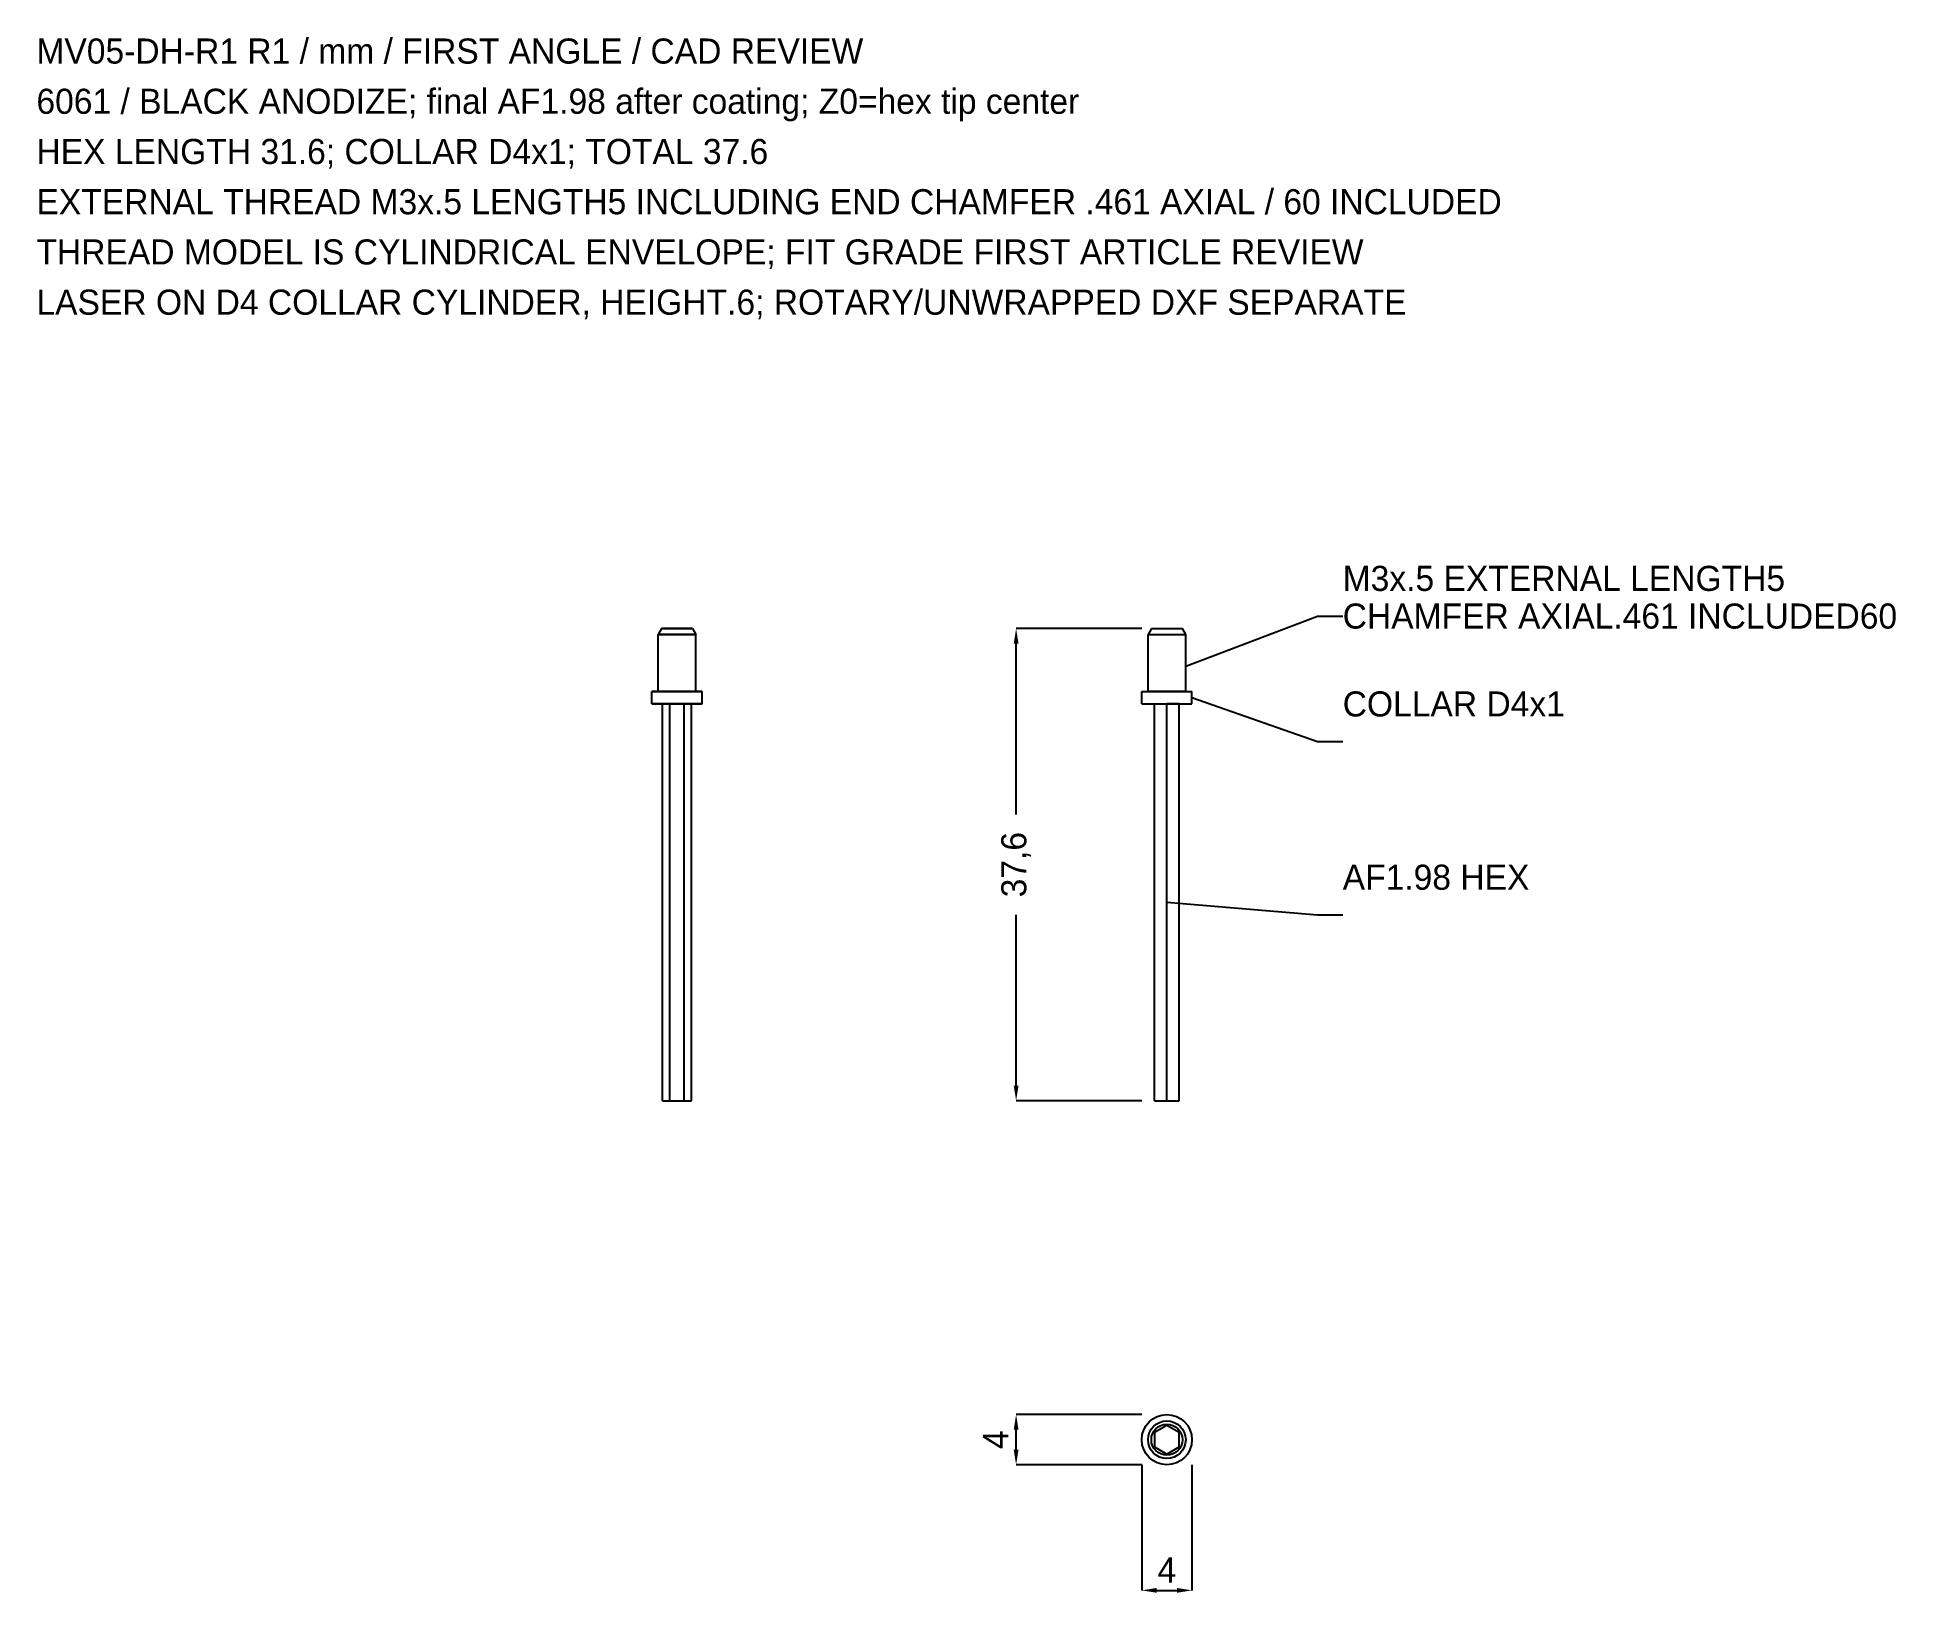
# Model space of a CAD drawing. Header units: millimetres. Extents: x -90 to 58, y -12 to 112.
import ezdxf

# ---------------------------------------------------------------- set-up
doc = ezdxf.new("R2010")
doc.units = ezdxf.units.MM
doc.linetypes.add('HIDE', pattern=[2, 1.2, -0.8])
for name, color, linetype in [('DIM', 3, 'CONTINUOUS'), ('HIDDEN', 8, 'HIDE'), ('LEADERS', 4, 'CONTINUOUS'), ('NOTES', 7, 'CONTINUOUS'), ('VISIBLE', 7, 'CONTINUOUS')]:
    doc.layers.add(name, color=color, linetype=linetype)
doc.dimstyles.get("Standard").update_dxf_attribs({"dimtxt": 2.5, "dimasz": 2.5, "dimexe": 1.25, "dimexo": 0.625, "dimtad": 1, "dimcen": 2.5, "dimazin": 3, "dimtfac": 1, "dimtmove": 0, "dimatfit": 3})

# ---------------------------------------------------------------- blocks, each defined once
blk = doc.blocks.new('_CLOSEDFILLED')
at = {"color": 0, "linetype": 'BYBLOCK'}
blk.add_solid([(-1, 0.16), (0, 0), (-1, -0.16)], dxfattribs=at)
blk = doc.blocks.new('*D1')
for p, q in [((-2, -2), (-2, -12)), ((2, -2), (2, -12)), ((-0.8, -12), (0.8, -12))]:
    blk.add_line(p, q)
at = {"layer": 'Defpoints'}
for p in [(-2, -2), (2, -2), (-2, -12)]:
    blk.add_point(p, dxfattribs=at)
at = {"layer": 'DIM', "xscale": 1.2, "yscale": 1.2, "rotation": 180}
blk.add_blockref('_CLOSEDFILLED', (-2, -12), dxfattribs=at)
at = {"layer": 'DIM', "xscale": 1.2, "yscale": 1.2}
blk.add_blockref('_CLOSEDFILLED', (2, -12), dxfattribs=at)
at = {"layer": 'DIM', "insert": (0, -10.375), "char_height": 2, "attachment_point": 5}
blk.add_mtext('4', dxfattribs=at)
blk = doc.blocks.new('*D2')
for p, q in [((-2, 2), (-12, 2)), ((-12, -0.8), (-12, 0.8)), ((-2, -2), (-12, -2))]:
    blk.add_line(p, q)
at = {"layer": 'Defpoints'}
for p in [(-2, 2), (-12, -2), (-2, -2)]:
    blk.add_point(p, dxfattribs=at)
at = {"layer": 'DIM', "xscale": 1.2, "yscale": 1.2}
for p, rotation in [((-12, 2), 90), ((-12, -2), 270)]:
    blk.add_blockref('_CLOSEDFILLED', p, dxfattribs=dict(at, rotation=rotation))
at = {"layer": 'DIM', "insert": (-13.625, 0), "char_height": 2, "attachment_point": 5, "rotation": 90}
blk.add_mtext('4', dxfattribs=at)
blk = doc.blocks.new('*D3')
for p, q in [((-2, 64.6), (-12, 64.6)), ((-12, 49.8), (-12, 63.4)), ((-12, 28.2), (-12, 41.8)), ((-2, 27), (-12, 27))]:
    blk.add_line(p, q)
at = {"layer": 'Defpoints'}
for p in [(-2, 64.6), (-12, 27), (-2, 27)]:
    blk.add_point(p, dxfattribs=at)
at = {"layer": 'DIM', "xscale": 1.2, "yscale": 1.2}
for p, rotation in [((-12, 64.6), 90), ((-12, 27), 270)]:
    blk.add_blockref('_CLOSEDFILLED', p, dxfattribs=dict(at, rotation=rotation))
at = {"layer": 'DIM', "insert": (-12, 45.8), "char_height": 2, "attachment_point": 5, "rotation": 90}
blk.add_mtext('37,6', dxfattribs=at)

msp = doc.modelspace()

# ---------------------------------------------------------------- linework, layer by layer
at = {"layer": 'HIDDEN'}
for p, q in [((-40.1432, 58.6), (-39.5716, 58.6)), ((-39.5716, 58.6), (-38.4284, 58.6)), ((-38.4284, 58.6), (-37.8568, 58.6)), ((-0.99, 58.6), (0, 58.6)), ((0.99, 58.6), (0, 58.6)), ((0, 1.1432), (-0.99, 0.5716)), ((-0.99, 0.5716), (-0.99, -0.5716)), ((0.99, 0.5716), (0, 1.1432)), ((0.99, -0.5716), (0.99, 0.5716)), ((-0.99, -0.5716), (0, -1.1432)), ((0, -1.1432), (0.99, -0.5716))]:
    msp.add_line(p, q, dxfattribs=at)
for points in [[(-37.5, 64.139), (-37.5376, 64.139), (-37.6485, 64.139), (-37.8273, 64.139), (-38.0648, 64.139), (-38.3492, 64.139), (-38.6662, 64.139), (-39, 64.139), (-39.3338, 64.139), (-39.6508, 64.139), (-39.9352, 64.139), (-40.1727, 64.139), (-40.3515, 64.139), (-40.4624, 64.139), (-40.5, 64.139)], [(-37.7662, 64.6), (-37.7971, 64.6), (-37.8883, 64.6), (-38.0353, 64.6), (-38.2307, 64.6), (-38.4647, 64.6), (-38.7254, 64.6), (-39, 64.6), (-39.2746, 64.6), (-39.5353, 64.6), (-39.7693, 64.6), (-39.9647, 64.6), (-40.1117, 64.6), (-40.2029, 64.6), (-40.2338, 64.6)], [(-37, 59.6), (-37.0501, 59.6), (-37.1981, 59.6), (-37.4363, 59.6), (-37.753, 59.6), (-38.1322, 59.6), (-38.555, 59.6), (-39, 59.6), (-39.445, 59.6), (-39.8678, 59.6), (-40.247, 59.6), (-40.5637, 59.6), (-40.8019, 59.6), (-40.9499, 59.6), (-41, 59.6)], [(-37.5, 59.6), (-37.5376, 59.6), (-37.6485, 59.6), (-37.8273, 59.6), (-38.0648, 59.6), (-38.3492, 59.6), (-38.6662, 59.6), (-39, 59.6), (-39.3338, 59.6), (-39.6508, 59.6), (-39.9352, 59.6), (-40.1727, 59.6), (-40.3515, 59.6), (-40.4624, 59.6), (-40.5, 59.6)], [(-40.5, 59.6), (-40.4906, 59.6), (-40.4624, 59.6), (-40.4158, 59.6), (-40.3515, 59.6), (-40.2701, 59.6), (-40.1727, 59.6), (-40.0607, 59.6), (-39.9352, 59.6), (-39.798, 59.6), (-39.6508, 59.6), (-39.4954, 59.6), (-39.3338, 59.6), (-39.1679, 59.6), (-39, 59.6)], [(-39, 59.6), (-38.8321, 59.6), (-38.6662, 59.6), (-38.5046, 59.6), (-38.3492, 59.6), (-38.202, 59.6), (-38.0648, 59.6), (-37.9393, 59.6), (-37.8273, 59.6), (-37.7299, 59.6), (-37.6485, 59.6), (-37.5842, 59.6), (-37.5376, 59.6), (-37.5094, 59.6), (-37.5, 59.6)], [(1.5, 59.6), (1.4624, 59.6), (1.3515, 59.6), (1.1727, 59.6), (0.9352, 59.6), (0.6508, 59.6), (0.3338, 59.6), (0, 59.6), (-0.3338, 59.6), (-0.6508, 59.6), (-0.9352, 59.6), (-1.1727, 59.6), (-1.3515, 59.6), (-1.4624, 59.6), (-1.5, 59.6)], [(-37, 58.6), (-37.0501, 58.6), (-37.1981, 58.6), (-37.4363, 58.6), (-37.753, 58.6), (-38.1322, 58.6), (-38.555, 58.6), (-39, 58.6), (-39.445, 58.6), (-39.8678, 58.6), (-40.247, 58.6), (-40.5637, 58.6), (-40.8019, 58.6), (-40.9499, 58.6), (-41, 58.6)]]:
    msp.add_lwpolyline(points, dxfattribs=at)
at = {"layer": 'LEADERS'}
for points in [[(1.5, 61.6), (12, 65.6), (14, 65.6)], [(2, 59.1), (12, 55.6), (14, 55.6)], [(0, 42.8), (12, 41.8), (14, 41.8)]]:
    msp.add_lwpolyline(points, dxfattribs=at)
at = {"layer": 'VISIBLE'}
for p, q in [((-40.2338, 64.6), (-40.5, 64.139)), ((-40.5, 59.6), (-40.5, 64.139)), ((-37.7662, 64.6), (-37.5, 64.139)), ((-37.5, 59.6), (-37.5, 64.139)), ((-1.2338, 64.6), (-1.5, 64.139)), ((-1.5, 59.6), (-1.5, 64.139)), ((1.5, 64.139), (1.2338, 64.6)), ((1.5, 59.6), (1.5, 64.139)), ((-41, 58.6), (-41, 59.6)), ((-37, 58.6), (-37, 59.6)), ((-2, 58.6), (-2, 59.6)), ((2, 58.6), (2, 59.6)), ((-40.1432, 27), (-40.1432, 58.6)), ((-39.5716, 27), (-39.5716, 58.6)), ((-38.4284, 27), (-38.4284, 58.6)), ((-37.8568, 27), (-37.8568, 58.6)), ((-0.99, 27), (-0.99, 58.6)), ((0, 27), (0, 58.6)), ((0.99, 27), (0.99, 58.6)), ((-40.1432, 27), (-39.5716, 27)), ((-39.5716, 27), (-38.4284, 27)), ((-38.4284, 27), (-37.8568, 27)), ((-0.99, 27), (0, 27)), ((0, 27), (0.99, 27))]:
    msp.add_line(p, q, dxfattribs=at)
for points in [[(-40.5, 64.139), (-40.4906, 64.139), (-40.4624, 64.139), (-40.4158, 64.139), (-40.3515, 64.139), (-40.2701, 64.139), (-40.1727, 64.139), (-40.0607, 64.139), (-39.9352, 64.139), (-39.798, 64.139), (-39.6508, 64.139), (-39.4954, 64.139), (-39.3338, 64.139), (-39.1679, 64.139), (-39, 64.139)], [(-40.2338, 64.6), (-40.2261, 64.6), (-40.2029, 64.6), (-40.1646, 64.6), (-40.1117, 64.6), (-40.0447, 64.6), (-39.9647, 64.6), (-39.8725, 64.6), (-39.7693, 64.6), (-39.6564, 64.6), (-39.5353, 64.6), (-39.4075, 64.6), (-39.2746, 64.6), (-39.1381, 64.6), (-39, 64.6)], [(-39, 64.6), (-38.8619, 64.6), (-38.7254, 64.6), (-38.5925, 64.6), (-38.4647, 64.6), (-38.3436, 64.6), (-38.2307, 64.6), (-38.1275, 64.6), (-38.0353, 64.6), (-37.9553, 64.6), (-37.8883, 64.6), (-37.8354, 64.6), (-37.7971, 64.6), (-37.7739, 64.6), (-37.7662, 64.6)], [(-39, 64.139), (-38.8321, 64.139), (-38.6662, 64.139), (-38.5046, 64.139), (-38.3492, 64.139), (-38.202, 64.139), (-38.0648, 64.139), (-37.9393, 64.139), (-37.8273, 64.139), (-37.7299, 64.139), (-37.6485, 64.139), (-37.5842, 64.139), (-37.5376, 64.139), (-37.5094, 64.139), (-37.5, 64.139)], [(-1.5, 64.139), (-1.4624, 64.139), (-1.3515, 64.139), (-1.1727, 64.139), (-0.9352, 64.139), (-0.6508, 64.139), (-0.3338, 64.139), (0, 64.139), (0.3338, 64.139), (0.6508, 64.139), (0.9352, 64.139), (1.1727, 64.139), (1.3515, 64.139), (1.4624, 64.139), (1.5, 64.139)], [(-1.2338, 64.6), (-1.2029, 64.6), (-1.1117, 64.6), (-0.9647, 64.6), (-0.7693, 64.6), (-0.5353, 64.6), (-0.2746, 64.6), (0, 64.6), (0.2746, 64.6), (0.5353, 64.6), (0.7693, 64.6), (0.9647, 64.6), (1.1117, 64.6), (1.2029, 64.6), (1.2338, 64.6)], [(-41, 59.6), (-40.9874, 59.6), (-40.9499, 59.6), (-40.8878, 59.6), (-40.8019, 59.6), (-40.6934, 59.6), (-40.5637, 59.6), (-40.4142, 59.6), (-40.247, 59.6), (-40.0641, 59.6), (-39.8678, 59.6), (-39.6606, 59.6), (-39.445, 59.6), (-39.2239, 59.6), (-39, 59.6)], [(-39, 59.6), (-38.7761, 59.6), (-38.555, 59.6), (-38.3394, 59.6), (-38.1322, 59.6), (-37.9359, 59.6), (-37.753, 59.6), (-37.5858, 59.6), (-37.4363, 59.6), (-37.3066, 59.6), (-37.1981, 59.6), (-37.1122, 59.6), (-37.0501, 59.6), (-37.0126, 59.6), (-37, 59.6)], [(-2, 59.6), (-1.9499, 59.6), (-1.8019, 59.6), (-1.5637, 59.6), (-1.247, 59.6), (-0.8678, 59.6), (-0.445, 59.6), (0, 59.6), (0.445, 59.6), (0.8678, 59.6), (1.247, 59.6), (1.5637, 59.6), (1.8019, 59.6), (1.9499, 59.6), (2, 59.6)], [(-41, 58.6), (-40.9874, 58.6), (-40.9499, 58.6), (-40.8878, 58.6), (-40.8019, 58.6), (-40.6934, 58.6), (-40.5637, 58.6), (-40.4142, 58.6), (-40.247, 58.6), (-40.0641, 58.6), (-39.8678, 58.6), (-39.6606, 58.6), (-39.445, 58.6), (-39.2239, 58.6), (-39, 58.6)], [(-39, 58.6), (-38.7761, 58.6), (-38.555, 58.6), (-38.3394, 58.6), (-38.1322, 58.6), (-37.9359, 58.6), (-37.753, 58.6), (-37.5858, 58.6), (-37.4363, 58.6), (-37.3066, 58.6), (-37.1981, 58.6), (-37.1122, 58.6), (-37.0501, 58.6), (-37.0126, 58.6), (-37, 58.6)], [(-2, 58.6), (-1.9499, 58.6), (-1.8019, 58.6), (-1.5637, 58.6), (-1.247, 58.6), (-0.8678, 58.6), (-0.445, 58.6), (0, 58.6), (0.445, 58.6), (0.8678, 58.6), (1.247, 58.6), (1.5637, 58.6), (1.8019, 58.6), (1.9499, 58.6), (2, 58.6)]]:
    msp.add_lwpolyline(points, dxfattribs=at)
for radius in [2, 1.5, 1.2338]:
    msp.add_circle((0, 0), radius, dxfattribs=at)

# ---------------------------------------------------------------- texts
at = {"layer": 'NOTES'}
for s, p in [('MV05-DH-R1 R1 / mm / FIRST ANGLE / CAD REVIEW', (-90, 109.6)), ('6061 / BLACK ANODIZE; final AF1.98 after coating; Z0=hex tip center', (-90, 105.6)), ('HEX LENGTH 31.6; COLLAR D4x1; TOTAL 37.6', (-90, 101.6)), ('EXTERNAL THREAD M3x.5 LENGTH5 INCLUDING END CHAMFER .461 AXIAL / 60 INCLUDED', (-90, 97.6)), ('THREAD MODEL IS CYLINDRICAL ENVELOPE; FIT GRADE FIRST ARTICLE REVIEW', (-90, 93.6)), ('LASER ON D4 COLLAR CYLINDER, HEIGHT.6; ROTARY/UNWRAPPED DXF SEPARATE', (-90, 89.6)), ('M3x.5 EXTERNAL LENGTH5', (14, 67.6)), ('CHAMFER AXIAL.461 INCLUDED60', (14, 64.6)), ('COLLAR D4x1', (14, 57.6)), ('AF1.98 HEX', (14, 43.8))]:
    msp.add_text(s, height=2, dxfattribs=at).set_placement(p)

# ---------------------------------------------------------------- dimensions: what is measured, and where the dimension line sits
at = {"layer": 'DIM'}
for base, p1, p2, picture, middle in [((-12, 27), (-2, 27), (-2, 64.6), '*D3', (-12, 45.8)), ((-12, -2), (-2, -2), (-2, 2), '*D2', (-13.625, 0))]:
    dim = msp.add_linear_dim(base=base, p1=p1, p2=p2, angle=90, dimstyle='Standard', override={"dimtxt": 2, "dimasz": 1.2, "dimdec": 3}, dxfattribs=at)
    dim.commit()
    dim.dimension.update_dxf_attribs({"geometry": picture, "text_midpoint": middle})
dim = msp.add_linear_dim(base=(-2, -12), p1=(-2, -2), p2=(2, -2), dimstyle='Standard', override={"dimtxt": 2, "dimasz": 1.2, "dimdec": 3}, dxfattribs=at)
dim.commit()
dim.dimension.update_dxf_attribs({"geometry": '*D1', "text_midpoint": (0, -10.375)})

doc.saveas('drawing.dxf')
